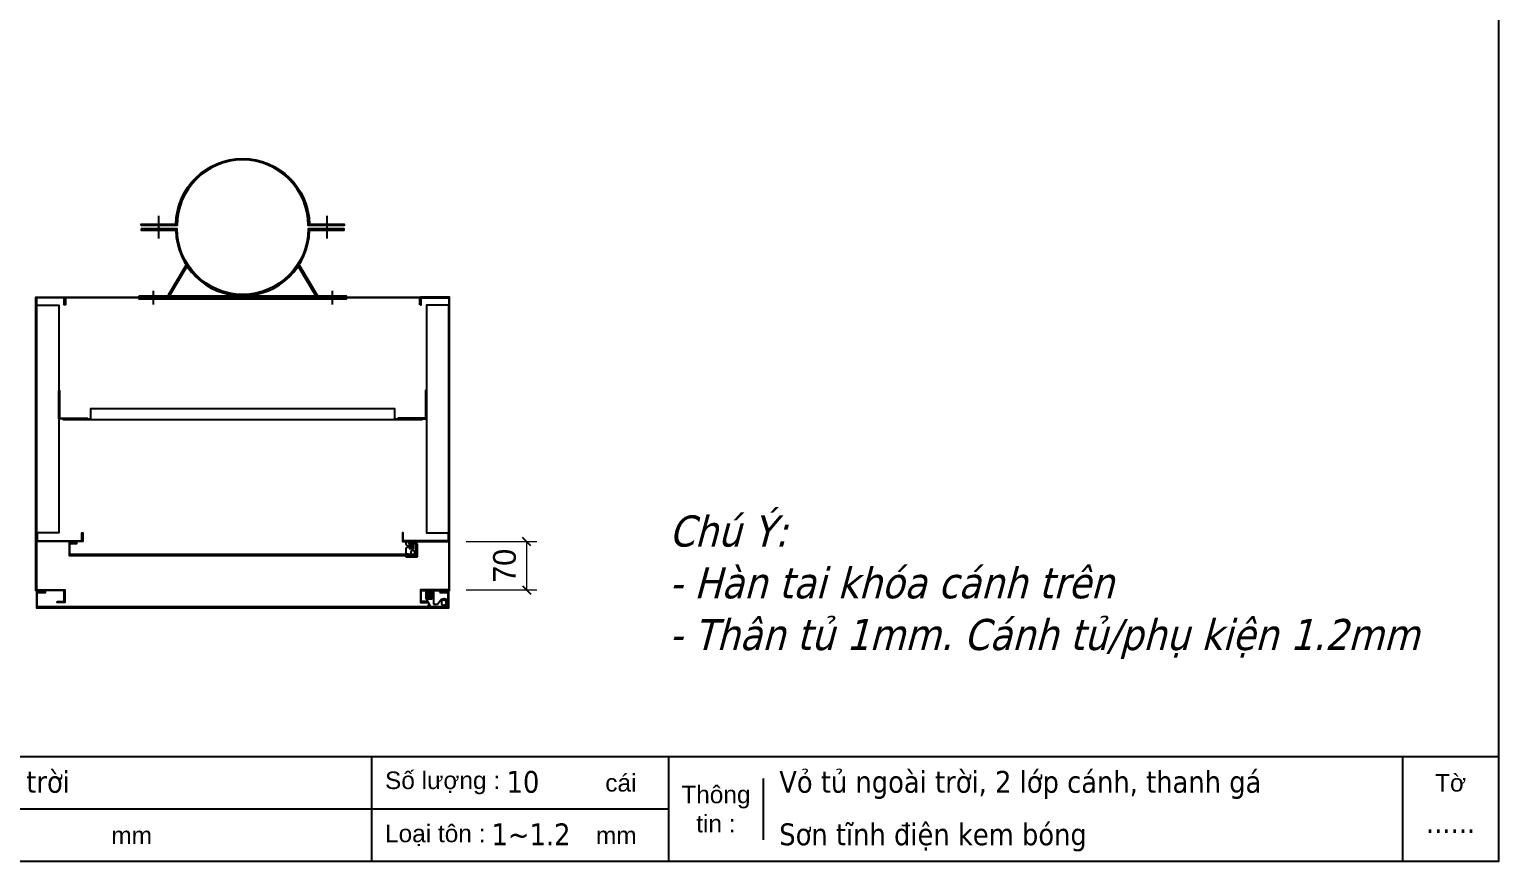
# Model space of a CAD drawing. Header units: millimetres. Extents: x 0 to 3764, y 0 to 2661.
# Drawn here: x 1633 to 3764, y 0 to 1206 of the extents above; entities that cross this region are included whole.
import ezdxf
from ezdxf.enums import TextEntityAlignment as Align

# ---------------------------------------------------------------- set-up
doc = ezdxf.new("R2010")
doc.units = ezdxf.units.MM
doc.styles.add('Arial', font='arial.ttf')
doc.styles.add('Tahoma (Input Text)', font='tahoma.ttf')
doc.dimstyles.new('Dim-33', dxfattribs={"dimtxt": 33, "dimasz": 12, "dimexe": 15, "dimexo": 25, "dimgap": 15, "dimtad": 1, "dimdec": 0, "dimtxsty": 'Standard', "dimblk": 'OBLIQUE', "dimcen": 10, "dimclrd": 5, "dimclre": 5, "dimclrt": 3, "dimazin": 3, "dimtfac": 1, "dimtdec": 0, "dimtmove": 0, "dimatfit": 3, "dimldrblk": 'OPEN30', "dimlwd": 9, "dimlwe": 9})

# ---------------------------------------------------------------- blocks, each defined once
blk = doc.blocks.new('khungtenAsean2')
at = {"color": 7}
for p, q in [((2970, -1980), (0, -1980)), ((1680, -1980), (1680, -2100)), ((2020, -1980), (2020, -2100)), ((2860, -1980), (2860, -2100)), ((2128.3, -2005), (2128.3, -2075)), ((2020, -2040), (0, -2040))]:
    blk.add_line(p, q, dxfattribs=at)
blk.add_lwpolyline([(0, 0), (2970, 0), (2970, -2100), (0, -2100)], close=True, dxfattribs=at)
at = {"color": 2, "char_height": 20, "style": 'Arial'}
for s, insert, width, attachment_point in [('  Số lượng :', (1680, -2010), 917.634, 4), ('cái', (1947.6, -2010), 917.634, 4), ('Tờ', (2915, -2010), 110, 5), ('Thông\\Ptin :', (2074.2, -2040), 108.311, 5), ('mm', (1382.3, -2070), 917.634, 4), ('  Loại tôn :', (1680, -2070), 917.634, 4), ('mm', (1936.9, -2070), 917.634, 4)]:
    blk.add_mtext(s, dxfattribs=dict(at, insert=insert, width=width, attachment_point=attachment_point))
at = {"color": 1, "style": 'Tahoma (Input Text)', "flags": 8}
for tag, p in [('#01', (137.1, -2021.3)), ('#03', (506.6, -2019.3)), ('#05', (1106.6, -2021.3)), ('#07', (1834.7, -2021.3)), ('#09', (2146.7, -2021.3)), ('#02', (98.5, -2081.3)), ('#04', (486.1, -2081.3)), ('#06', (1065.3, -2081.3)), ('#08', (1817.4, -2081.3)), ('#10', (2146.7, -2081.3))]:
    blk.add_attdef(tag, p, '', height=25, dxfattribs=at)
blk.add_attdef('#11', text='', height=25, dxfattribs=at).set_placement((2915, -2067.3), align=Align.CENTER)
blk = doc.blocks.new('HL011-1-4')
h = blk.add_hatch()
h.set_pattern_fill('ANSI31', color=2, scale=0.5, style=0)
h.paths.add_polyline_path([(2.5, 0), (8.5, 0), (8.5, 12), (2.5, 12)])
at = {"color": 1}
for p, q in [((7, 23.5), (0, 10)), ((7, 23.5), (26, 23.5)), ((0, 0), (0, 10)), ((11, 0), (0, 0)), ((11, 0), (11, 19.5)), ((11, 19.5), (17, 19.5)), ((17, 19.5), (21.2, 13.9))]:
    blk.add_line(p, q, dxfattribs=at)
blk.add_lwpolyline([(5.7, 21), (3, 21), (3, 23.5), (7, 23.5)], dxfattribs=at)
at = {"color": 2}
blk.add_lwpolyline([(2.5, 0), (2.5, 12), (8.5, 12), (8.5, 0)], dxfattribs=at)
at = {"color": 1}
blk.add_circle((26, 17.5), 3.5, dxfattribs=at)
blk.add_arc((26, 17.5), 6, 216.8699, 90, dxfattribs=at)
blk = doc.blocks.new('HL003-2-3')
h = blk.add_hatch()
h.set_pattern_fill('ANSI31', color=2, scale=0.5, style=0)
h.set_pattern_definition([(45, (8435.407, 86016.9664), (-1.122532015, 1.122532015), [])])
h.paths.add_polyline_path([(11, 10), (5, 10), (5, 0), (11, 0)])
at = {"color": 1}
for p, q in [((0, 22), (17, 22)), ((0, 20), (0, 22)), ((17, 22), (17, 3)), ((0, 20), (15, 20)), ((4, 18), (0, 18)), ((0, 10), (0, 18)), ((0, 10), (8, 3)), ((0, 4), (3.4, 7)), ((0, 0), (0, 4)), ((16, 0), (0, 0)), ((4, 20), (4, 18)), ((17, 3), (8, 3)), ((15, 20), (15, 3)), ((16, 3), (16, 0))]:
    blk.add_line(p, q, dxfattribs=at)
at = {"color": 2}
blk.add_lwpolyline([(5, 10), (11, 10), (11, 0), (5, 0)], close=True, dxfattribs=at)
at = {"color": 1}
blk.add_circle((10, 16), 3, dxfattribs=at)
blk.add_circle((10, 16), 3, dxfattribs=at)
blk = doc.blocks.new('*D14')
at = {"color": 0, "linetype": 'ByBlock', "lineweight": -2}
for p, q in [((2359.9, 457.8), (2347.9, 469.8)), ((2347.9, 399.8), (2359.9, 387.8))]:
    blk.add_line(p, q, dxfattribs=at)
at = {"color": 5, "lineweight": 9, "transparency": 16777216}
for p, q in [((2266.1, 463.8), (2368.9, 463.8)), ((2353.9, 463.8), (2353.9, 393.8)), ((2266.1, 393.8), (2368.9, 393.8))]:
    blk.add_line(p, q, dxfattribs=at)
at = {"layer": 'Defpoints', "color": 0, "transparency": 16777216}
for p in [(2241.1, 463.8), (2241.1, 393.8), (2353.9, 393.8)]:
    blk.add_point(p, dxfattribs=at)
at = {"color": 3, "transparency": 16777216, "insert": (2322, 428.8), "char_height": 33, "attachment_point": 5, "rotation": 90}
blk.add_mtext('70', dxfattribs=at)
blk = doc.blocks.new('_Oblique')
at = {"color": 0, "linetype": 'ByBlock', "lineweight": -2}
blk.add_line((-0.5, -0.5), (0.5, 0.5), dxfattribs=at)
blk = doc.blocks.new('_Open30')
at = {"color": 0, "linetype": 'ByBlock', "lineweight": -2}
for p, q in [((-1, 0.27), (0, 0)), ((0, 0), (-1, -0.27)), ((0, 0), (-1, 0))]:
    blk.add_line(p, q, dxfattribs=at)

msp = doc.modelspace()

# ---------------------------------------------------------------- linework, layer by layer
at = {"color": 2}
for p, q in [((1820.1, 936.1), (1820.1, 903.1)), ((2064.1, 936.1), (2064.1, 903.1)), ((1812.1, 827.6), (1812.1, 807.6)), ((2072.1, 827.6), (2072.1, 807.6))]:
    msp.add_line(p, q, dxfattribs=at)
at = {"color": 5}
for points in [[(1795.1, 922.1), (1795.1, 924.1), (1845.1, 924.1, -0.97959), (2039.1, 924.1), (2089.1, 924.1), (2089.1, 922.1), (2037.1, 922.1, 1), (1847.1, 922.1), (1795.1, 922.1)], [(1795.1, 917.1), (1795.1, 915.1), (1845.1, 915.1, 0.97959), (2039.1, 915.1), (2089.1, 915.1), (2089.1, 917.1), (2037.1, 917.1, -1), (1847.1, 917.1), (1795.1, 917.1)]]:
    msp.add_lwpolyline(points, format="xyb", dxfattribs=at)
for points in [[(1861.6, 863), (1859.9, 864), (1834.2, 821.1), (1835.9, 820.1)], [(2022.6, 863), (2024.3, 864), (2050, 821.1), (2048.3, 820.1)], [(1792.1, 820.1), (2092.1, 820.1), (2092.1, 818.1), (1792.1, 818.1)], [(1792.1, 817.1), (2092.1, 817.1), (2092.1, 815.1), (1792.1, 815.1)]]:
    msp.add_lwpolyline(points, close=True, dxfattribs=at)
at = {"color": 7}
for points in [[(1673.1, 376.8), (1683.1, 376.8), (1683.1, 392.8), (1642.1, 392.8), (1642.1, 818.1), (1684.1, 818.1), (1684.1, 807.1), (1683.1, 807.1), (1683.1, 817.1), (1643.1, 817.1), (1643.1, 393.8), (1684.1, 393.8), (1684.1, 375.8), (1673.1, 375.8)], [(2199.1, 807.1), (2199.1, 817.1), (1685.1, 817.1), (1685.1, 807.1), (1684.1, 807.1), (1684.1, 818.1), (2200.1, 818.1), (2200.1, 807.1)], [(2211.1, 376.8), (2201.1, 376.8), (2201.1, 392.8), (2242.1, 392.8), (2242.1, 818.1), (2200.1, 818.1), (2200.1, 807.1), (2201.1, 807.1), (2201.1, 817.1), (2241.1, 817.1), (2241.1, 393.8), (2200.1, 393.8), (2200.1, 375.8), (2211.1, 375.8)], [(1644.1, 476.8), (1644.1, 464.8), (1709.1, 464.8), (1709.1, 476.8), (1710.1, 476.8), (1710.1, 463.8), (1643.1, 463.8), (1643.1, 476.8)], [(2240.1, 476.8), (2240.1, 464.8), (2175.1, 464.8), (2175.1, 476.8), (2174.1, 476.8), (2174.1, 463.8), (2241.1, 463.8), (2241.1, 476.8)], [(2227.9, 390.3), (2239.9, 390.3), (2239.9, 369.3), (1644.3, 369.3), (1644.3, 390.3), (1656.3, 390.3), (1656.3, 391.5), (1643.1, 391.5), (1643.1, 368.1), (2241.1, 368.1), (2241.1, 391.5), (2227.9, 391.5)]]:
    msp.add_lwpolyline(points, close=True, dxfattribs=at)
at = {"color": 8}
for points in [[(1643.1, 806.8), (1675.5, 806.8), (1675.5, 476.8), (1643.1, 476.8)], [(2241.1, 806.8), (2208.7, 806.8), (2208.7, 476.8), (2241.1, 476.8)], [(1716.7, 641.8), (1675.5, 641.8), (1675.5, 683), (1676.7, 683), (1676.7, 643), (1716.7, 643)], [(2167.5, 641.8), (2208.7, 641.8), (2208.7, 683), (2207.5, 683), (2207.5, 643), (2167.5, 643)]]:
    msp.add_lwpolyline(points, close=True, dxfattribs=at)
msp.add_lwpolyline([(2162.1, 641.8), (2202.1, 641.8), (2202.1, 640.6), (1682.1, 640.6), (1682.1, 641.8), (1722.1, 641.8), (1722.1, 656.8), (2162.1, 656.8), (2162.1, 641.8)], dxfattribs=at)
at = {"color": 6}
msp.add_lwpolyline([(2182.6, 461), (2192.6, 461), (2192.6, 445), (1691.6, 445), (1691.6, 461), (1701.6, 461), (1701.6, 462.2), (1690.4, 462.2), (1690.4, 443.8), (2193.8, 443.8), (2193.8, 462.2), (2182.6, 462.2)], close=True, dxfattribs=at)

# ---------------------------------------------------------------- block references
at = {"color": 7}
ref = msp.add_blockref('khungtenAsean2', (0, 2661.1), dxfattribs=dict(at, xscale=1.267200000002048, yscale=1.267200000002048, zscale=1.267200000002048))
ref.add_attrib('#11', '......', dxfattribs={"color": 1, "height": 31.68, "style": 'Tahoma (Input Text)'}).set_placement((3693.9, 41.4), align=Align.CENTER)
ref.add_attrib('#09', 'Vỏ tủ ngoài trời, 2 lớp cánh, thanh gá', (2720.3, 99.8), dxfattribs={"color": 1, "height": 31.68, "style": 'Tahoma (Input Text)'})
ref.add_attrib('#10', 'Sơn tĩnh điện kem bóng', (2720.3, 23.7), dxfattribs={"color": 1, "height": 31.68, "style": 'Tahoma (Input Text)'})
ref.add_attrib('#08', '1~1.2', (2303.1, 23.7), dxfattribs={"color": 1, "height": 31.68, "style": 'Tahoma (Input Text)'})
ref.add_attrib('#07', '10', (2324.9, 99.8), dxfattribs={"color": 1, "height": 31.68, "style": 'Tahoma (Input Text)'})
ref.add_attrib('#05', 'Vỏ tủ ngoài trời', (1402.3, 99.8), dxfattribs={"color": 1, "height": 31.68, "style": 'Tahoma (Input Text)'})
at = {"color": 7, "xscale": -1, "rotation": 180}
for name, p in [('HL003-2-3', (2178.8, 463.8)), ('HL011-1-4', (2207.9, 392.8))]:
    msp.add_blockref(name, p, dxfattribs=at)

# ---------------------------------------------------------------- texts
at = {"color": 7, "insert": (2560.5, 397.8), "char_height": 45, "width": 1140.839, "attachment_point": 4}
msp.add_mtext('{\\fTahoma|b0|i1|c0|p34;Chú Ý:\\P- Hàn tai khóa cánh trên\\P- Thân tủ 1mm. Cánh tủ/phụ kiện 1.2mm}', dxfattribs=at)

# ---------------------------------------------------------------- dimensions: what is measured, and where the dimension line sits
at = {"color": 7}
dim = msp.add_linear_dim(base=(2353.9, 393.8), p1=(2241.1, 463.8), p2=(2241.1, 393.8), angle=90, dimstyle='Dim-33', dxfattribs=at)
dim.commit()
dim.dimension.update_dxf_attribs({"geometry": '*D14', "text_midpoint": (2353.9, 428.8), "dimtype": 160})

doc.saveas('drawing.dxf')
